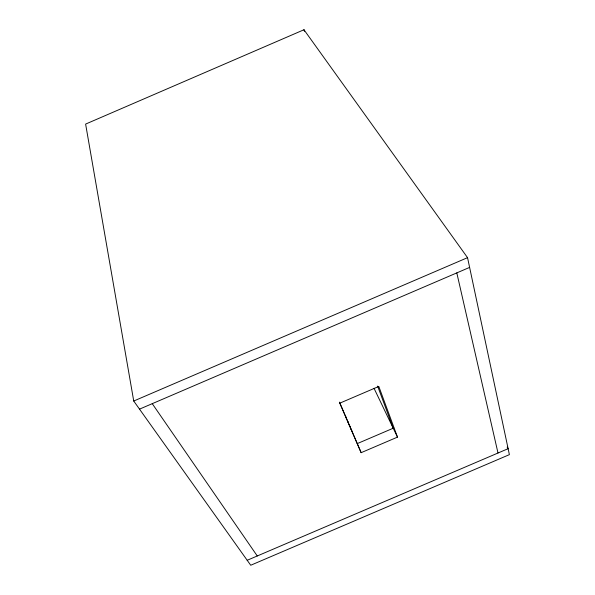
<?xml version="1.0" encoding="UTF-8"?>
<svg xmlns="http://www.w3.org/2000/svg" width="595" height="595" viewBox="0 0 595 595"><rect width="100%" height="100%" fill="white"/><g stroke="black" fill="none" stroke-linecap="round" stroke-linejoin="round"><path stroke-width="0.89" d="M303.971 29.75L85.613 124.087L133.734 401.023L250.733 565.25L509.387 454.647L467.544 257.657L303.971 29.75L304.484 31.364M133.734 401.023L467.544 257.657M139.513 409.137L469.611 267.4M339.812 403.157L378.814 386.445L397.49 437.117L361.143 452.676L339.507 402.421M357.253 443.617L393.808 427.969M247.193 560.282L508.123 448.69L507.163 447.105M152.253 403.663L257.271 555.975M374.024 388.297L397.49 437.117M339.44 402.123L361.143 452.676M345.621 416.411L346.35 418.092M347.413 420.591L348.157 422.294M349.235 424.815L349.964 426.503M351.05 429.04L351.779 430.728M377.617 386.081L393.213 428.221M456.804 272.897L498 453.018"/></g></svg>
